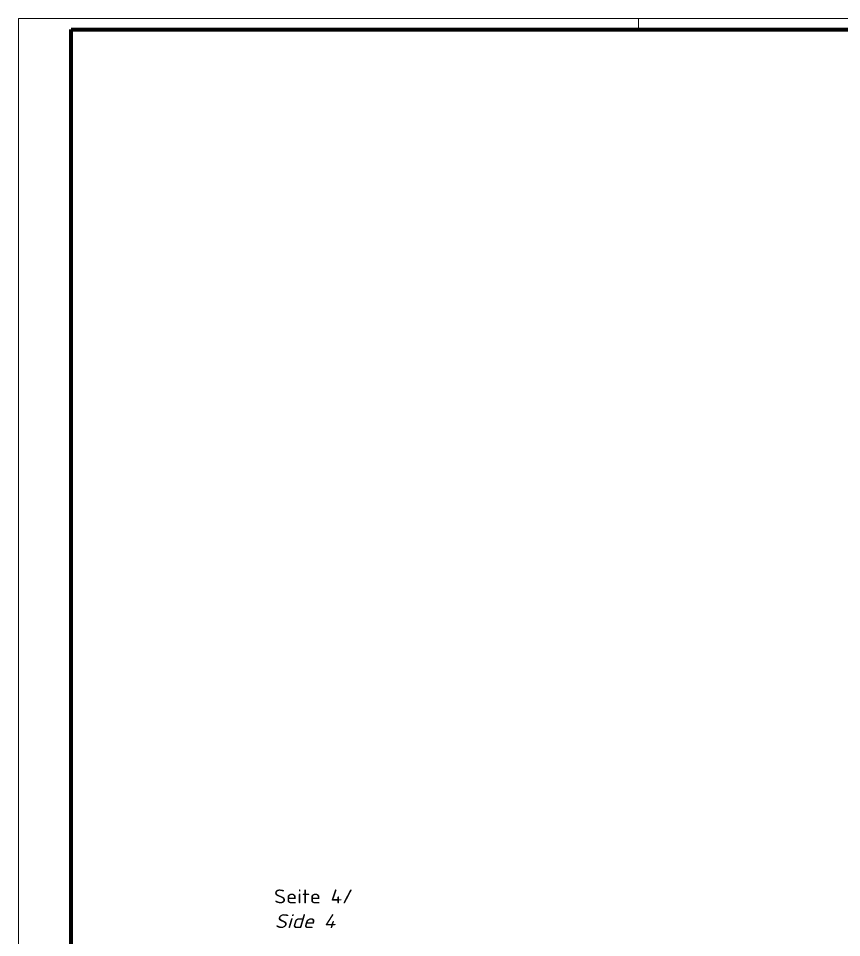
# Model space of a CAD drawing. Header units: millimetres. Extents: x 1 to 1188, y 1 to 840.
# Drawn here: x 1 to 297.7, y 508.7 to 840 of the extents above; entities that cross this region are included whole.
import ezdxf

# ---------------------------------------------------------------- set-up
doc = ezdxf.new("R2010")
doc.units = ezdxf.units.MM
doc.layers.get('0').update_dxf_attribs({"lineweight": 25})
doc.layers.add('Symbol (ISO)', color=1, linetype='Continuous', lineweight=25)
doc.styles.add('5', font='isocpeur.ttf', dxfattribs={"width": 1.1})
doc.styles.add('Textstil245', font='isocpeui.ttf', dxfattribs={"width": 1.1})

# ---------------------------------------------------------------- blocks, each defined once
blk = doc.blocks.new('Ränder Bopla-A0-Rahmen')
at = {"color": 1, "linetype": 'Continuous', "lineweight": 18}
for p, q in [((1, 1), (1, 840)), ((1, 840), (1188, 840)), ((224.5, 836), (224.5, 840))]:
    blk.add_line(p, q, dxfattribs=at)
at = {"color": 3, "linetype": 'Continuous', "lineweight": 70}
for p, q in [((20, 5), (20, 836)), ((20, 836), (1184, 836))]:
    blk.add_line(p, q, dxfattribs=at)

msp = doc.modelspace()

# ---------------------------------------------------------------- block references
msp.add_blockref('Ränder Bopla-A0-Rahmen', (0, 0))

# ---------------------------------------------------------------- texts
at = {"layer": 'Symbol (ISO)', "color": 3, "char_height": 5, "attachment_point": 7}
for s, insert, style in [('Seite 4/', (93.155671, 521.0492742), '5'), ('Side 4', (93.3716716, 512.1463734), 'Textstil245')]:
    msp.add_mtext(s, dxfattribs=dict(at, insert=insert, style=style))

doc.saveas('drawing.dxf')
